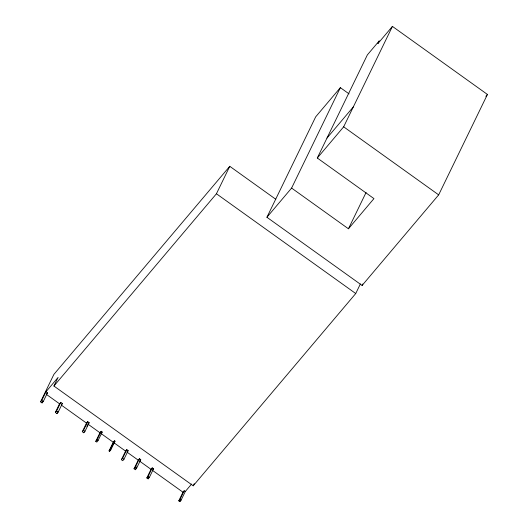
<?xml version="1.0" encoding="UTF-8"?>
<svg xmlns="http://www.w3.org/2000/svg" width="528" height="528" viewBox="0 0 528 528"><rect width="100%" height="100%" fill="white"/><g stroke="black" fill="none" stroke-linecap="round" stroke-linejoin="round"><path stroke-width="0.79" d="M360.406 283.912L355.733 293.535L193.222 485.8L53.922 386.034L58.106 377.408L45.982 391.756L47.474 392.825L43.289 401.445L42.062 402.904L40.564 401.834L53.902 374.372L229.766 166.307L275.807 199.287M40.564 401.834L41.798 400.376L45.982 391.756M42.062 402.904L42.755 401.465M55.354 412.427L59.545 403.801L60.773 402.349L62.37 403.491L58.179 412.111L56.951 413.569L55.354 412.427L56.588 410.969L60.773 402.349M56.951 413.569L58.001 411.411M82.302 431.726L86.493 423.1L87.721 421.648L89.166 422.684L84.982 431.303L83.747 432.762L82.302 431.726L83.536 430.267L87.721 421.648M83.747 432.762L84.447 431.323M86.889 426.294L87.589 424.855M95.759 441.362L99.95 432.742L101.178 431.284L102.214 432.029L98.03 440.649L96.802 442.108L95.759 441.362L96.994 439.91L101.178 431.284M53.922 386.034L216.434 193.763L229.766 166.307M109.052 450.879L113.236 442.259L114.47 440.801L115.018 441.197L110.834 449.823L109.6 451.275L109.052 450.879L110.279 449.427L114.47 440.801M109.6 451.275L110.299 449.836M112.741 444.807L113.441 443.375M121.387 459.716L125.572 451.097L126.806 449.638L128.165 450.615L123.981 459.235L122.753 460.693L121.387 459.716L122.615 458.258L126.806 449.638M134.026 468.765L138.211 460.145L139.445 458.687L140.765 459.637L136.58 468.257L135.346 469.715L134.026 468.765L135.254 467.313L139.445 458.687M135.346 469.715L136.745 466.838M340.362 87.655L291.601 188.074L348.44 228.782L373.956 198.601L317.295 158.017L367.356 54.912L379.249 40.847L377.942 43.534L392.423 26.4L487.436 94.446L438.676 194.865L362.109 285.45L266.917 217.272L315.678 116.853L340.362 87.655L349.054 93.878M146.837 477.939L151.021 469.319L152.249 467.861L153.542 468.785L149.351 477.411L148.124 478.863L146.837 477.939L148.064 476.487L152.249 467.861M148.124 478.863L148.823 477.424M317.295 158.017L343.662 126.819L392.423 26.4M178.787 500.828L182.972 492.202L184.206 490.75L185.288 491.522L181.097 500.141L179.87 501.6L178.787 500.828L180.015 499.369L184.206 490.75M179.87 501.6L180.589 500.115M193.222 485.8L194.271 483.641M348.44 228.782L366.069 192.489M362.109 285.45L362.822 283.985M46.655 393.796L47.474 392.825M61.545 404.461L62.37 403.491M326.964 138.098L353.331 106.9M89.166 422.684L87.938 424.136L99.95 432.742M266.917 217.272L291.601 188.074M102.214 432.029L100.987 433.481L113.236 442.259M115.018 441.197L113.791 442.655L125.572 451.097M128.165 450.615L126.938 452.074L138.211 460.145M140.765 459.637L139.537 461.089L151.021 469.319M152.717 469.755L153.542 468.785M485.839 96.334L487.436 94.446M185.288 491.522L191.611 484.037M343.662 126.819L438.676 194.865M216.434 193.763L355.733 293.535M46.246 394.277L59.545 403.801M61.802 405.425L86.493 423.1M152.308 470.243L182.972 492.202M41.798 400.376L43.289 401.445M56.588 410.969L58.179 412.111M83.536 430.267L84.982 431.303M96.994 439.91L98.03 440.649M110.279 449.427L110.834 449.823M122.615 458.258L123.981 459.235M135.254 467.313L136.58 468.257M148.064 476.487L149.351 477.411M180.015 499.369L181.097 500.141"/></g></svg>
